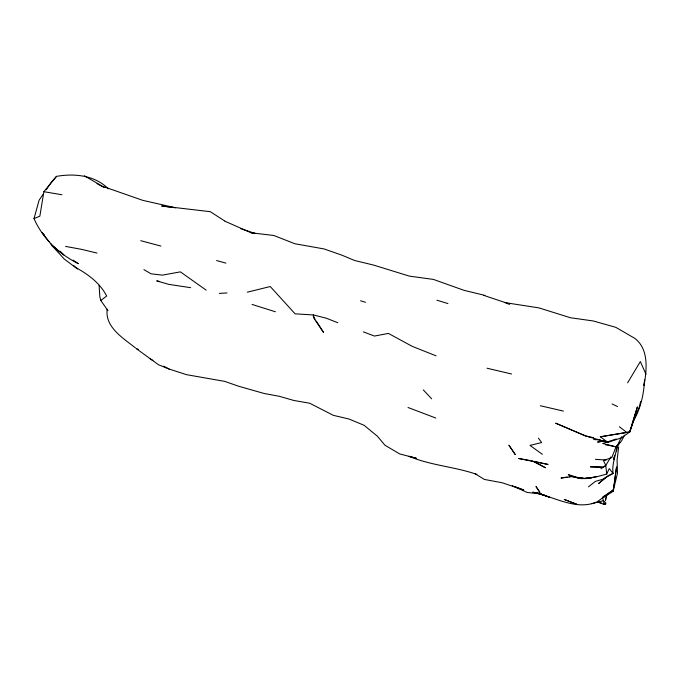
<?xml version="1.0" encoding="UTF-8"?>
<svg xmlns="http://www.w3.org/2000/svg" width="680" height="680" viewBox="0 0 680 680"><rect width="100%" height="100%" fill="white"/><g stroke="black" fill="none" stroke-linecap="round" stroke-linejoin="round"><path stroke-width="1.02" d="M616.828 445.969C616.182 455.235 611.609 463.76 613.088 473.425L602.692 479.306L595.348 481.397L588.472 486.846M616.854 445.944L616.556 451.188L616.981 446.819M644.572 379.967C643.824 394.468 640.543 409.385 632.833 421.812M644.581 379.584L644.037 385.534C646.782 369.894 649.077 349.274 634.831 338.376L615.791 327.326L593.325 320.977L570.375 317.73L538.994 307.896L504.441 302.532M618.673 446.811L617.091 460.131L617.474 473.254L613.13 491.317L602.659 497.896L604.265 504.5L605.506 504.245L605.965 503.158L603.449 500.667L591.668 503.719M605.821 497.7L605.446 500.642L606.976 494.555M613.419 489.285L613.13 491.317L616.564 466.905L614.423 482.162M613.7 487.245L614.134 484.194M614.142 457.3L613.836 459.383L614.626 455.362M108.383 188.853C94.843 175.279 74.587 173.204 56.499 176.367L43.886 191.692L39.856 216.146L34 218.611C42.806 238.552 58.956 253.988 78.31 263.67L73.091 260.108M640.619 401.565L639.404 406.691L636.65 413.287M34 218.611L39.083 200.26L43.248 194.123M616.225 446.31L611.83 457.572L603.406 460.547L605.803 465.333L603.245 466.837L590.393 466.837L601.222 467.356M582.412 478.448L586.491 478.541L581.689 478.61L568.302 474.665C580.567 481.1 594.252 477.76 606.704 474.019L609.263 468.571L613.088 473.425L607.614 475.958M635.256 415.131L637.024 411.519L629.765 431.936L621.409 437.852L607.937 442.383L585.59 435.948L555.798 423.232L585.59 435.948L593.674 437.725M607.639 444.388L605.608 444.728L616.607 446.973L621.656 436.764M624.452 435.2L621.707 440.631L616.607 446.973L602.701 443.471L616.19 438.991M627.597 382.849L640.331 361.573L646 374.272M605.803 465.333L610.946 456.909M46.223 189.737L50.983 182.733L56.499 176.367M616.607 446.973L619.846 442.391M602.659 497.896L604.945 495.72M606.858 476.595L598.578 483.556L607.121 476.442M597.933 501.271L613.666 489.693L602.608 497.123M107.984 310.692L100.784 300.492L106.666 296.029C100.087 283.195 88.519 274.618 76.228 267.775M596.275 502.146C575.671 510.825 552.959 496.179 532.78 492.192L541.968 494.309L536.784 492.745L549.244 497.114L537.481 493.238M600.924 468.758L605.803 465.715L606.704 474.019M247.333 292.171L270.274 286.535L295.094 313.837L313.395 314.95L326.442 318.257L337.807 322.736M600.338 436.798L629.765 431.936L637.338 407.031L629.765 431.936L600.338 436.798L607.937 442.383M597.295 476.459L588.344 478.236L591.107 478.057L586.007 477.963M604.358 440.938L597.567 442.077L603.823 441.039M567.137 477.046L560.983 478.057L571.829 476.663L581.689 478.61L577.847 477.81L582.947 477.904M569.194 476.706L571.242 476.365M219.359 293.394L226.984 292.944M595.808 439.535L593.827 439.501L600.534 440.028M595.399 459.34L606.399 460.037M542.317 494.819L544.399 494.955M224.842 221.178L251.081 232.781L273.836 235.484L294.882 243.754L324.02 248.923L341.827 255.153L354.697 260.517L373.507 265.055L409.394 276.131L433.423 279.412L464.032 290.334L484.865 295.383M190.68 287.683L168.776 284.368L156.706 280.899L159.681 281.469M523.09 459.229L518.696 458.524L548.08 464.457L533.681 461.278M43.886 191.692L61.905 194.752M251.081 232.781L255.238 233.495L240.66 228.633M65.62 246.424L81.362 249.305L97.01 253.053M524.059 459.408L532.78 461.04M506.532 303.467L509.66 304.062L483.837 295.4M579.369 477.776L581.4 478.227M540.379 405.756L563.431 411.094M487.067 368.228L511.564 374M476.875 474.41C454.648 466.65 430.738 465.511 409.096 456.305L416.339 458.26L399.644 453.909L384.965 445.23L377.332 436.186L364.149 425.315L349.129 419.058L333.387 415.344L309.672 403.223L293.973 400.503L279.208 396.278L264.095 393.474L238.493 386.197L224.723 381.378L186.719 374.705L169.167 369.078L158.44 364.718L136.739 348.942M140.777 240.695L160.888 246.066M216.571 260.542L225.939 263.126M538.543 493.383L540.506 493.96L527.136 492.43L512.287 485.715M436.925 300.22L447.916 303.56M360.545 300.781L365.483 302.286M599.012 502.256L601.792 503.106M603.644 503.676L605.506 504.245M252.042 304.427L275.383 311.763M597.065 501.831L604.265 504.5M408.017 407.49L435.778 418.03M363.366 331.857L374.408 336.065L388.399 333.412L412.173 346.332L436.067 355.852M515.177 486.702L523.711 489.991L502.358 482.808L484.373 479.425L474.904 473.62M136.553 348.704L138.422 349.444M612.085 403.979L617.55 406.546M84.328 175.755L102.093 186.142L142.732 200.337L175.559 207.791L161.653 205.998L210.281 211.675L224.621 220.932M150.195 358.955L152.906 360.4M163.752 366.188L169.167 369.078M97.002 183.608L104.193 187.578M143.93 269.637L151.07 273.827L162.494 275.137L180.37 271.856L206.184 290.164M56.567 248.838L52.224 245.871L50.311 243.363M542.36 454.308L529.992 445.4L541.645 442.552L538.424 438.133M77.588 269.05L64.285 259.072L52.224 245.871L63.827 254.949L60.188 251.2M135.592 348.075C123.496 338.207 104.933 327.539 107.151 309.315M619.387 426.743L626.875 432.523M73.882 265.744L75.446 267.096M44.2 234.727L42.015 232.483L49.036 241.689M423.308 389.895L431.655 398.811M512.134 449.956L508.912 445.204L515.304 454.648L512.66 450.738M315.078 319.251L313.37 316.6L313.395 314.95L314.083 318.529L323.603 332.503L316.217 321.019M100.784 300.492L99.816 296.548L99.093 285.379M576.742 504.271L564.315 499.469L576.742 504.271M545.385 467.721L533.681 461.516L545.385 467.721M539.835 492.312L536.069 486.633L539.835 492.312"/></g></svg>
